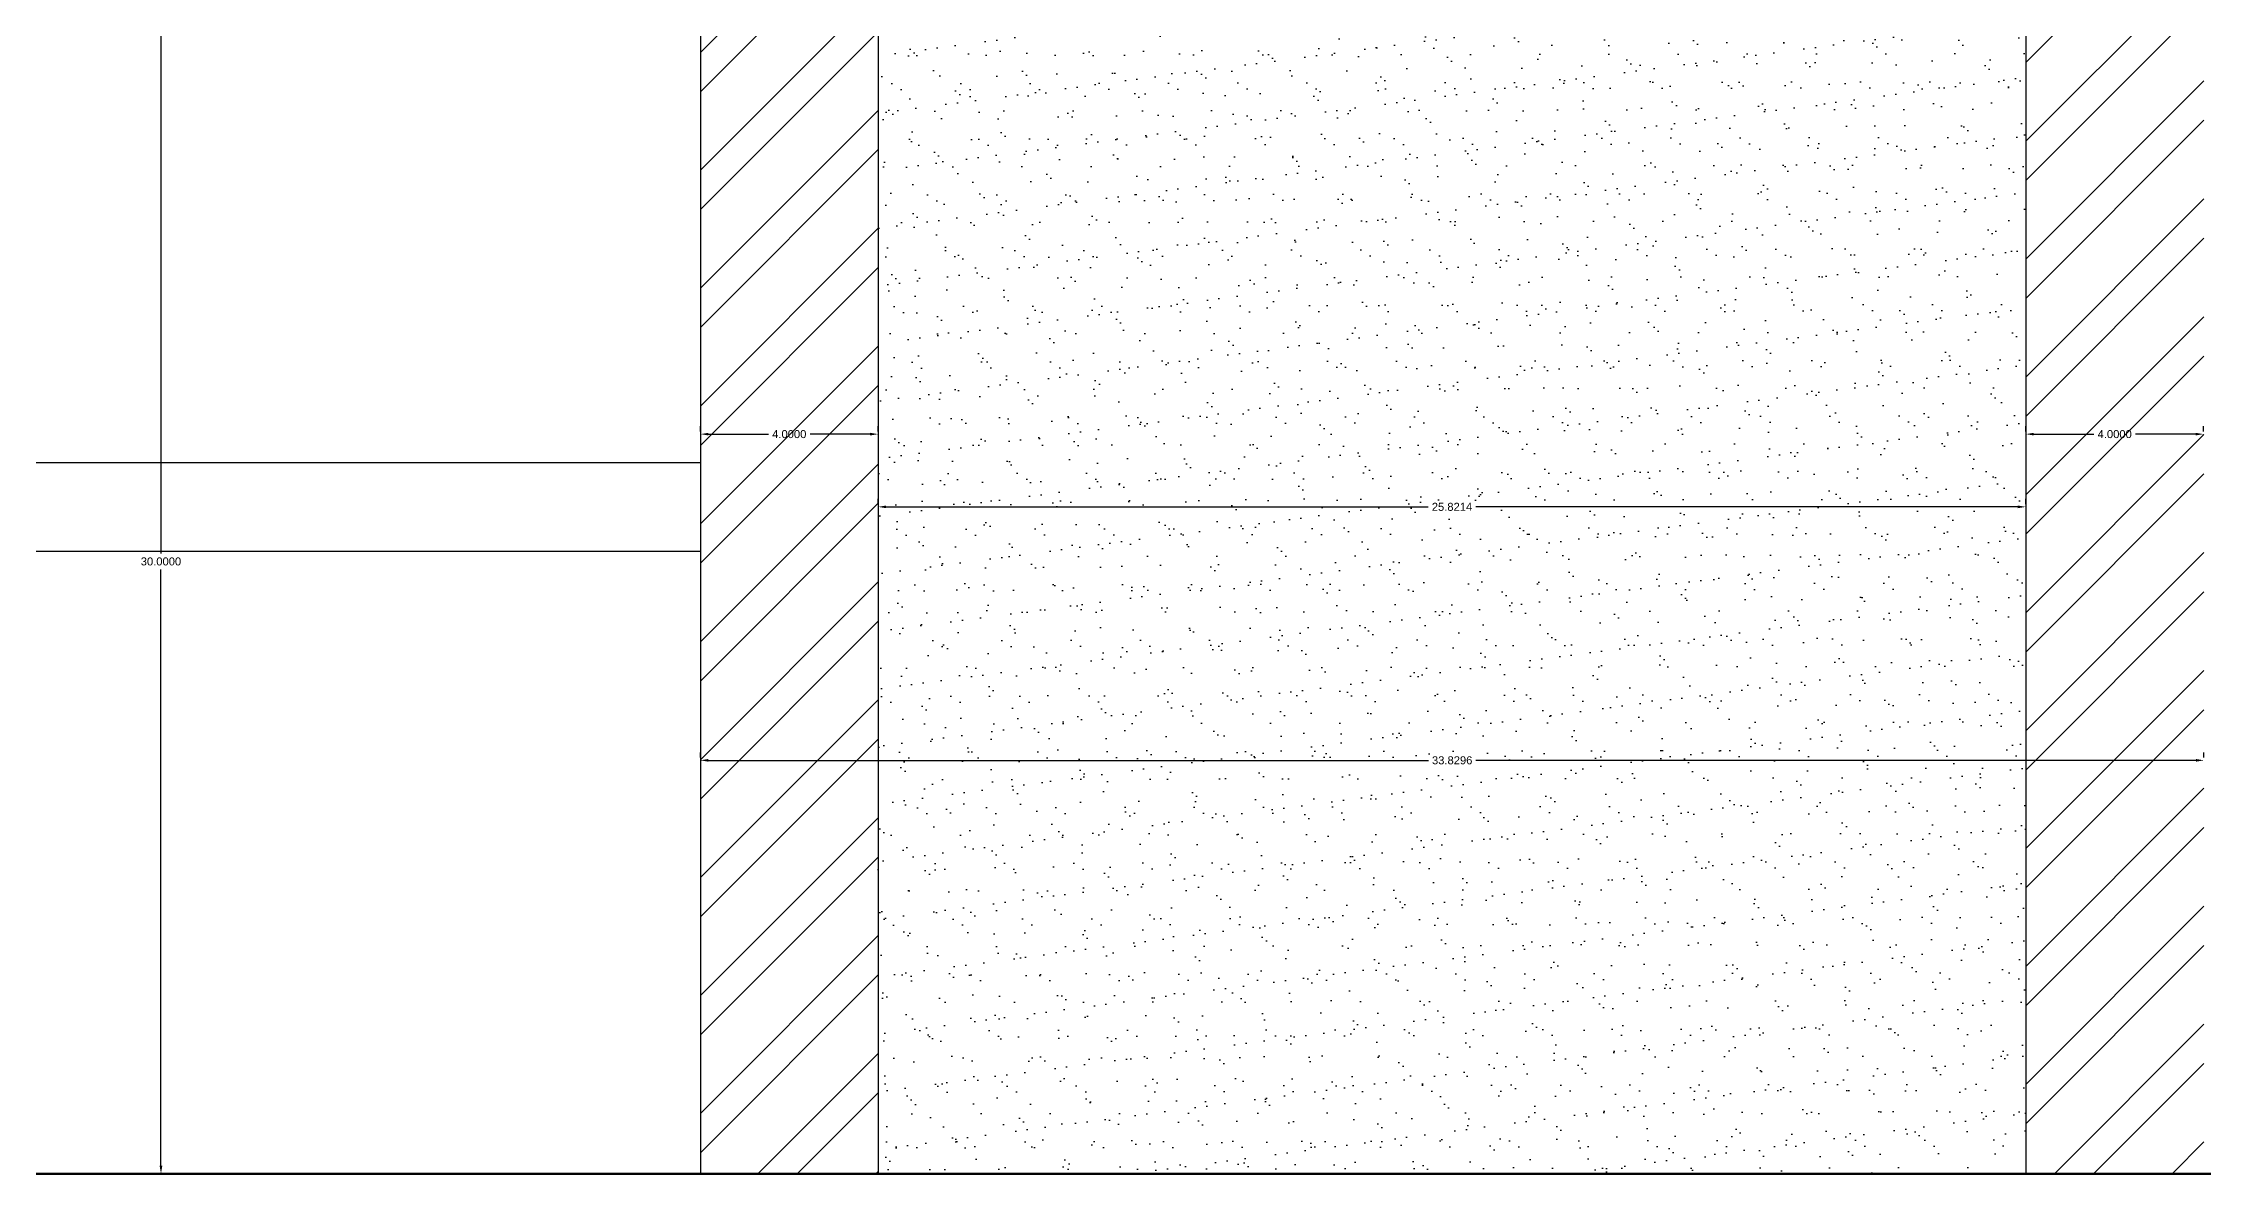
# Model space of a CAD drawing. Header units: inches. Extents: x 438 to 4290, y 203 to 1969.
# Drawn here: x 2410 to 2458.61, y 1636.9 to 1662.33 of the extents above; entities that cross this region are included whole.
import ezdxf

# ---------------------------------------------------------------- set-up
doc = ezdxf.new("R2010")
doc.units = ezdxf.units.IN
doc.styles.get("Standard").update_dxf_attribs({"font": 'arial.ttf'})
doc.dimstyles.get("Standard").update_dxf_attribs({"dimtxt": 0.18, "dimasz": 0.18, "dimexe": 0.18, "dimexo": 0.0625, "dimgap": 0.09, "dimtad": 0, "dimtih": 1, "dimtoh": 1, "dimdec": 4, "dimzin": 0, "dimdsep": 46, "dimtxsty": 'Standard', "dimcen": 0.09, "dimadec": 0, "dimazin": 0, "dimtfac": 1, "dimtdec": 4, "dimtofl": 0, "dimtmove": 0, "dimatfit": 3, "dimfxl": 1, "dimtolj": 1, "dimtzin": 0, "dimarcsym": 0})

# ---------------------------------------------------------------- blocks, each defined once
blk = doc.blocks.new('*D97')
at = {"color": 0, "lineweight": -2, "transparency": 16777216}
for p, q in [((2424.72, 1666.9), (2412.467, 1666.9)), ((2412.647, 1666.72), (2412.647, 1650.853)), ((2412.647, 1637.08), (2412.647, 1650.49)), ((2424.72, 1636.9), (2412.467, 1636.9))]:
    blk.add_line(p, q, dxfattribs=at)
at = {"color": 0, "transparency": 16777216}
for points in [[(2412.617, 1666.72), (2412.677, 1666.72), (2412.647, 1666.9)], [(2412.617, 1637.08), (2412.677, 1637.08), (2412.647, 1636.9)]]:
    blk.add_solid(points, dxfattribs=at)
at = {"layer": 'Defpoints', "color": 0, "transparency": 16777216}
for p in [(2424.783, 1666.9), (2412.647, 1636.9), (2424.783, 1636.9)]:
    blk.add_point(p, dxfattribs=at)
at = {"color": 0, "transparency": 16777216, "insert": (2412.647, 1650.672), "char_height": 0.18, "attachment_point": 5}
blk.add_mtext('\\A1;30.0000', dxfattribs=at)
blk = doc.blocks.new('*D113')
at = {"color": 0, "lineweight": -2, "transparency": 16777216}
for p, q in [((2428.783, 1651.963), (2428.783, 1652.08)), ((2428.963, 1651.9), (2441.159, 1651.9)), ((2454.424, 1651.9), (2442.228, 1651.9)), ((2454.604, 1651.963), (2454.604, 1652.08))]:
    blk.add_line(p, q, dxfattribs=at)
at = {"color": 0, "transparency": 16777216}
for points in [[(2428.963, 1651.93), (2428.963, 1651.87), (2428.783, 1651.9)], [(2454.424, 1651.93), (2454.424, 1651.87), (2454.604, 1651.9)]]:
    blk.add_solid(points, dxfattribs=at)
at = {"layer": 'Defpoints', "color": 0, "transparency": 16777216}
for p in [(2428.783, 1651.9), (2454.604, 1651.9), (2454.604, 1651.9)]:
    blk.add_point(p, dxfattribs=at)
at = {"color": 0, "transparency": 16777216, "insert": (2441.694, 1651.9), "char_height": 0.18, "attachment_point": 5}
blk.add_mtext('\\A1;25.8214', dxfattribs=at)
blk = doc.blocks.new('*D98')
at = {"color": 0, "lineweight": -2, "transparency": 16777216}
for p, q in [((2424.783, 1653.599), (2424.783, 1653.716)), ((2424.963, 1653.536), (2426.316, 1653.536)), ((2428.603, 1653.536), (2427.25, 1653.536)), ((2428.783, 1653.599), (2428.783, 1653.716))]:
    blk.add_line(p, q, dxfattribs=at)
at = {"color": 0, "transparency": 16777216}
for points in [[(2424.963, 1653.566), (2424.963, 1653.506), (2424.783, 1653.536)], [(2428.603, 1653.566), (2428.603, 1653.506), (2428.783, 1653.536)]]:
    blk.add_solid(points, dxfattribs=at)
at = {"layer": 'Defpoints', "color": 0, "transparency": 16777216}
for p in [(2424.783, 1653.536), (2428.783, 1653.536), (2428.783, 1653.536)]:
    blk.add_point(p, dxfattribs=at)
at = {"color": 0, "transparency": 16777216, "insert": (2426.783, 1653.536), "char_height": 0.18, "attachment_point": 5}
blk.add_mtext('\\A1;4.0000', dxfattribs=at)
blk = doc.blocks.new('*D99')
at = {"color": 0, "lineweight": -2, "transparency": 16777216}
for p, q in [((2454.604, 1653.599), (2454.604, 1653.716)), ((2454.784, 1653.536), (2456.137, 1653.536)), ((2458.424, 1653.536), (2457.071, 1653.536)), ((2458.604, 1653.599), (2458.604, 1653.716))]:
    blk.add_line(p, q, dxfattribs=at)
at = {"color": 0, "transparency": 16777216}
for points in [[(2454.784, 1653.566), (2454.784, 1653.506), (2454.604, 1653.536)], [(2458.424, 1653.566), (2458.424, 1653.506), (2458.604, 1653.536)]]:
    blk.add_solid(points, dxfattribs=at)
at = {"layer": 'Defpoints', "color": 0, "transparency": 16777216}
for p in [(2454.604, 1653.536), (2458.604, 1653.536), (2458.604, 1653.536)]:
    blk.add_point(p, dxfattribs=at)
at = {"color": 0, "transparency": 16777216, "insert": (2456.604, 1653.536), "char_height": 0.18, "attachment_point": 5}
blk.add_mtext('\\A1;4.0000', dxfattribs=at)
blk = doc.blocks.new('*D115')
at = {"color": 0, "lineweight": -2, "transparency": 16777216}
for p, q in [((2424.783, 1646.261), (2424.783, 1646.379)), ((2424.963, 1646.199), (2441.164, 1646.199)), ((2458.433, 1646.199), (2442.231, 1646.199)), ((2458.613, 1646.261), (2458.613, 1646.379))]:
    blk.add_line(p, q, dxfattribs=at)
at = {"color": 0, "transparency": 16777216}
for points in [[(2424.963, 1646.229), (2424.963, 1646.169), (2424.783, 1646.199)], [(2458.433, 1646.229), (2458.433, 1646.169), (2458.613, 1646.199)]]:
    blk.add_solid(points, dxfattribs=at)
at = {"layer": 'Defpoints', "color": 0, "transparency": 16777216}
for p in [(2424.783, 1646.199), (2458.613, 1646.199), (2458.613, 1646.199)]:
    blk.add_point(p, dxfattribs=at)
at = {"color": 0, "transparency": 16777216, "insert": (2441.698, 1646.199), "char_height": 0.18, "attachment_point": 5}
blk.add_mtext('\\A1;33.8296', dxfattribs=at)

msp = doc.modelspace()

# ---------------------------------------------------------------- hatches: boundary and pattern name
at = {"true_color": 0x939598}
h = msp.add_hatch(dxfattribs=at)
h.set_pattern_fill('ANSI32', color=252, scale=5)
h.set_pattern_definition([(45, (-3910.078, 4647.8124), (-1.3258252, 1.3258252), []), (45, (-3909.194, 4647.8124), (-1.3258252, 1.3258252), [])])
h.paths.add_polyline_path([(2428.78293, 1666.90047), (2424.78293, 1666.90047), (2424.78293, 1636.90047), (2428.78293, 1636.90047)])
h.paths.add_polyline_path([(2458.61256, 1666.90047), (2454.60432, 1666.90047), (2454.60432, 1636.90047), (2458.61256, 1636.90047)])
h = msp.add_hatch(dxfattribs=at)
h.set_pattern_fill('AR-SAND', color=252, scale=0.5)
h.set_pattern_definition([(37.5, (-3910.0779, 4647.8124), (-0.03149668, 0.963411885), [0, -0.76, 0, -0.85, 0, -0.8125]), (7.5, (-3910.0779, 4647.8124), (0.88488835, 1.41107303), [0, -0.41, 0, -0.685, 0, -0.2625]), (327.5, (-3910.6929, 4647.8124), (1.55707093, 0.00282953), [0, -0.25, 0, -0.9, 0, -1.175]), (317.5, (-3910.6929, 4647.8124), (1.5030633, 0.43883778), [0, -0.125, 0, -0.59, 0, -0.675])])
h.paths.add_polyline_path([(2428.78293, 1664.90047), (2428.78293, 1636.90047), (2454.60432, 1636.90047), (2454.60432, 1664.90047)])

# ---------------------------------------------------------------- linework, layer by layer
for p, q in [((2424.78293, 1666.90047), (2424.78293, 1636.90047)), ((2428.78293, 1666.90047), (2428.78293, 1636.90047)), ((2454.60432, 1666.90047), (2454.60432, 1636.90047))]:
    msp.add_line(p, q)
at = {"color": 252, "true_color": 0x939598}
for points in [[(2354.44825, 1652.90047), (2424.78293, 1652.90047)], [(2354.44825, 1650.90047), (2424.78293, 1650.90047)]]:
    msp.add_lwpolyline(points, dxfattribs=at)
at = {"lineweight": 50}
msp.add_lwpolyline([(2334.16838, 1636.90047), (2555.0408, 1636.90047)], dxfattribs=at)

# ---------------------------------------------------------------- dimensions: what is measured, and where the dimension line sits
dim = msp.add_linear_dim(base=(2412.64716, 1636.90047), p1=(2424.78293, 1666.90047), p2=(2424.78293, 1636.90047), angle=90, dimstyle='Standard')
dim.commit()
dim.dimension.update_dxf_attribs({"geometry": '*D97', "text_midpoint": (2412.64716, 1650.67153), "dimtype": 160})
for p1, p2, picture, middle in [((2424.78293, 1653.53636), (2428.78293, 1653.53636), '*D98', (2426.78293, 1653.53636)), ((2454.60432, 1653.53636), (2458.60432, 1653.53636), '*D99', (2456.60432, 1653.53636)), ((2428.78293, 1651.90047), (2454.60432, 1651.90047), '*D113', (2441.69362, 1651.90047)), ((2424.78293, 1646.19866), (2458.61256, 1646.19866), '*D115', (2441.69774, 1646.19866))]:
    dim = msp.add_aligned_dim(p1=p1, p2=p2, distance=0, dimstyle='Standard')
    dim.commit()
    dim.dimension.update_dxf_attribs({"geometry": picture, "text_midpoint": middle})

doc.saveas('drawing.dxf')
